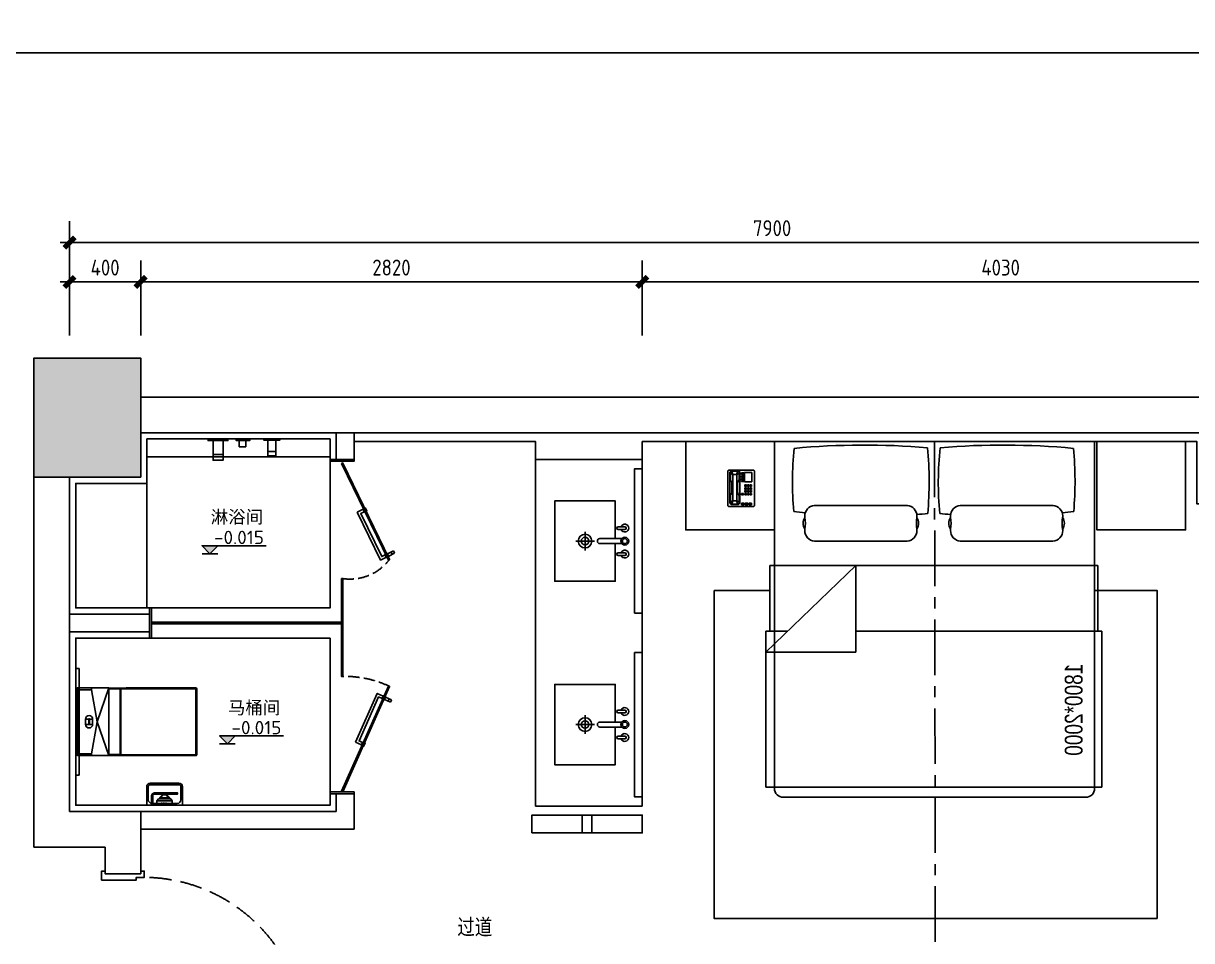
# Model space of a CAD drawing. Header units: inches. Extents: x 193953 to 255442, y -114891 to -62384.
# Drawn here: x 197327 to 203895, y -90833 to -85675 of the extents above; entities that cross this region are included whole.
import ezdxf
from ezdxf.enums import TextEntityAlignment as Align

# ---------------------------------------------------------------- set-up
doc = ezdxf.new("R2010")
doc.units = ezdxf.units.IN
doc.header["$LTSCALE"] = 500
doc.header["$MEASUREMENT"] = 0
for name, pattern in [('ACAD_ISO03W100', [30, 12, -18]), ('CENTER', [2, 1.25, -0.25, 0.25, -0.25]), ('DASH', [0.35, 0.25, -0.1]), ('DOM-虚线', [0.35, 0.25, -0.1]), ('HIDDEN', [0.375, 0.25, -0.125, 0, 0]), ('家具平面底图$0$DOM-虚线', [0.35, 0.25, -0.1])]:
    doc.linetypes.add(name, pattern=pattern)
for name, color, linetype in [('0-索引文字', 50, 'Continuous'), ('F-洁具-DOM', 1, 'Continuous'), ('F-活动家私(0.25)-DOM', 2, 'Continuous'), ('G-装饰造型轮廓线、电气提示线', 3, 'Continuous'), ('IDT-Hatch', 7, 'Continuous'), ('L-立面、剖面图、大样图-细线', 134, 'Continuous'), ('P-平面门', 2, 'Continuous'), ('墙壁', 160, 'Continuous')]:
    doc.layers.add(name, color=color, linetype=linetype)
doc.styles.add('DOM-romans.shx', font='dim.shx')
doc.styles.add('st', font='', dxfattribs={"width": 0.7})
doc.styles.add('家具平面底图$0$st', font='SIMYOU.TTF')
doc.styles.get('st').set_extended_font_data('SimSun')
doc.dimstyles.new('DOM_DIM_1 80', dxfattribs={"dimscale": 60, "dimtxt": 1.5, "dimasz": 0.8, "dimexe": 2, "dimexo": 1.5, "dimgap": 0.6, "dimtad": 1, "dimdec": 0, "dimrnd": 5, "dimzin": 12, "dimdsep": 46, "dimtxsty": 'DOM-romans.shx', "dimblk": 'DOM_Dimension_Tick', "dimcen": 0.125, "dimclrd": 44, "dimclre": 44, "dimclrt": 50, "dimadec": 0, "dimazin": 0, "dimtfac": 1, "dimtdec": 0, "dimtix": 1, "dimtmove": 2, "dimatfit": 3, "dimldrblk": 'DOM_Leader_Arrow', "dimfxl": 0, "dimtvp": 1, "dimtolj": 1, "dimtzin": 0, "dimarcsym": 0})

# ---------------------------------------------------------------- blocks, each defined once
blk = doc.blocks.new('家具平面底图$0$A$C591D7FFC')
at = {"linetype": '家具平面底图$0$DOM-虚线', "ltscale": 150}
blk.add_lwpolyline([(300, -20), (-300, -20), (-300, 0), (300, 0)], close=True, dxfattribs=at)
blk = doc.blocks.new('家具平面底图$0$A$C619B377B')
at = {"linetype": 'Continuous'}
for p, q in [((-180, 0), (180, 0)), ((-190, -185.2), (-190, -10)), ((190, -10), (190, -185.2)), ((-189.5, -186.2), (-190, -185.2)), ((-189.5, -676), (-189.5, -186.1)), ((-184.5, -185.2), (184.5, -185.2)), ((189.5, -186.2), (190, -185.2)), ((189.5, -186.1), (189.5, -676)), ((189.5, -254), (-189.5, -254)), ((185.5, -680), (-185.5, -680))]:
    blk.add_line(p, q, dxfattribs=at)
at = {"color": 8, "linetype": 'Continuous'}
for p, q in [((-180, -88.3), (-180, 0)), ((180, -88.3), (180, 0)), ((190, -10), (-190, -10)), ((-15, -55), (15, -55)), ((-15, -73), (-15, -55)), ((15, -73), (15, -55)), ((-190, -185.2), (0, -120)), ((0, -120), (-180, -88.3)), ((-15, -73), (15, -73)), ((15, -77), (-15, -77)), ((-15, -77), (-15, -95)), ((15, -95), (-15, -95)), ((180, -88.3), (0, -120)), ((0, -120), (190, -185.2)), ((15, -77), (15, -95)), ((-184.5, -250), (-184.5, -185.2)), ((184.5, -185.2), (184.5, -250)), ((-185.5, -250), (185.5, -250)), ((-185.5, -680), (-185.5, -250)), ((185.5, -680), (185.5, -250)), ((-189.5, -285), (-190, -285)), ((-190, -675), (-190, -285)), ((190, -285), (189.5, -285)), ((190, -285), (190, -675)), ((-190, -675), (-189.5, -675)), ((-189.5, -676), (189.5, -676)), ((-188.7, -679.1), (-188.4, -678.8)), ((188.4, -678.8), (188.7, -679.1)), ((189.9, -675), (190, -675))]:
    blk.add_line(p, q, dxfattribs=at)
at = {"linetype": 'Continuous'}
for centre, radius, start, end in [((-180, -10), 10, 90, 180), ((-185.5, -676), 4, 180, 270), ((185.5, -676), 4, 270, 0)]:
    blk.add_arc(centre, radius, start, end, dxfattribs=at)
at = {"color": 8, "linetype": 'Continuous'}
for centre, radius, start, end in [((180, -10), 10, 0, 90), ((-15, -75), 20, 90, 270), ((15, -75), 20, 270, 90), ((-15, -75), 2, 90, 270), ((15, -75), 2, 270, 90), ((-185.5, -254), 4, 90, 180), ((185.5, -254), 4, 0, 90), ((-185, -285), 5, 155.17913, 180), ((185, -285), 5, 0, 24.75826), ((-185, -675), 5, 180, 217.3553), ((-175, -674.8), 14.5, 191.25653, 193.3174), ((-175.6, -674.9), 13.9, 193.30813, 196.97054), ((-186.9, -676.4), 3.26, 232.02368, 236.55821), ((-183.6, -663.5), 16.5, 252.06254, 255.37073), ((-183.5, -662.9), 17.1, 255.35969, 256.56318), ((183.5, -662.9), 17.1, 283.43682, 284.64031), ((183.6, -663.5), 16.5, 284.62927, 287.93746), ((186.9, -676.4), 3.26, 303.44179, 307.97632), ((175.6, -674.9), 13.9, 343.02946, 346.69187), ((185, -675), 5, 322.62333, 0), ((175, -674.8), 14.5, 346.6826, 348.74347)]:
    blk.add_arc(centre, radius, start, end, dxfattribs=at)
at = {"color": 8, "linetype": 'Continuous', "extrusion": (0, 0, -1)}
for centre, major_axis, start_param, end_param in [((-180, -90.9), (9.99, -1.89), 3.092725, 4.663521), ((180, -90.9), (9.99, 1.89), -1.521928, 0.048868)]:
    blk.add_ellipse(centre, major_axis=major_axis, ratio=0.25825, start_param=start_param, end_param=end_param, dxfattribs=at)
at = {"linetype": 'Continuous', "extrusion": (0, 0, -1)}
for centre, start_param, end_param in [((-184.5, -186.1), 3.145147, 4.712389), ((184.5, -186.1), 4.712389, 6.279631)]:
    blk.add_ellipse(centre, major_axis=(5, 0), ratio=0.176327, start_param=start_param, end_param=end_param, dxfattribs=at)
at = {"layer": 'F-洁具-DOM'}
blk.add_blockref('家具平面底图$0$A$C591D7FFC', (0, 0), dxfattribs=at)
blk = doc.blocks.new('eahrhrhh')
at = {"color": 1}
blk.add_wipeout([(-900, 0), (900, 0), (900, -696.9), (926.1, -696.9), (926.1, -1065.3), (947.8, -1065.3), (947.8, -1942.7), (900, -1942.7), (900, -1950), (898.6, -1961.8), (893.2, -1975.1), (885.4, -1985.4), (874.4, -1993.6), (861.8, -1998.6), (850, -2000), (837.3, -2000), (-850, -2000), (-866.5, -1997.2), (-878.4, -1991.2), (-885.4, -1985.4), (-893.5, -1974.6), (-897.6, -1965.4), (-899.5, -1956.8), (-900, -1950)], dxfattribs=at)
at = {"color": 8, "linetype": 'HIDDEN', "ltscale": 100}
for p in [(443.2, -696.9), (947.8, -1184)]:
    blk.add_line(p, (443.2, -1184), dxfattribs=at)
blk.add_lwpolyline([(-900, 0), (-900, -1950, 0.414214), (-850, -2000), (850, -2000, 0.414214), (900, -1950), (900, 0)], format="xyb", close=True)
at = {"color": 8}
for points in [[(-144.6, -559), (-665.9, -559, -0.392708), (-720.9, -499.8, -0.035252), (-720.3, -491.5, 0.092308), (-720.3, -426.5, -0.035252), (-720.9, -418.1, -0.392708), (-665.9, -359), (-144.6, -359, -0.392708), (-89.7, -418.1, -0.035252), (-90.3, -426.5, 0.092308), (-90.3, -491.5, -0.035252), (-89.7, -499.8, -0.392708), (-144.6, -559, 27.022466)], [(153.7, -559), (675, -559, 0.392708), (729.9, -499.8, 0.035252), (729.3, -491.5, -0.092308), (729.3, -426.5, 0.035252), (729.9, -418.1, 0.392708), (675, -359), (153.7, -359, 0.392708), (98.8, -418.1, 0.035252), (99.3, -426.5, -0.092308), (99.3, -491.5, 0.035252), (98.8, -499.8, 0.392708), (153.7, -559, -27.022466)], [(-720.3, -426.5, 0.307692), (-720.3, -491.5, -1.888889)], [(-90.3, -426.5, -0.307692), (-90.3, -491.5, 1.888889)], [(99.3, -426.5, 0.307692), (99.3, -491.5, -1.888889)], [(729.3, -426.5, -0.307692), (729.3, -491.5, 1.888889)]]:
    blk.add_lwpolyline(points, format="xyb", dxfattribs=at)
at = {"color": 8, "linetype": 'HIDDEN', "ltscale": 100}
for points in [[(-918.8, -1065.3), (-918.8, -696.9), (926.1, -696.9), (926.1, -1065.3)], [(443.2, -696.9), (947.8, -1184)], [(824.8, -1065.3), (947.8, -1065.3), (947.8, -1942.7), (-940.5, -1942.7), (-940.5, -1065.3), (443.2, -1065.3)]]:
    blk.add_lwpolyline(points, dxfattribs=at)
at = {"color": 8}
for centre, radius, start, end in [((1123, -224.7), 1912.9, 174.39105, 185.04685), ((-384.8, -4244.7), 4225.5, 85.19831, 95.37714), ((-1934.1, -229), 1912.9, 354.72401, 5.85099), ((1943.1, -229), 1912.9, 174.14901, 185.27599), ((393.9, -4244.7), 4225.5, 84.62286, 94.80169), ((-1113.9, -224.7), 1912.9, 354.95315, 5.60895), ((-368.5, 3293.2), 3709.4, 263.5905, 264.59393), ((377.5, 3293.2), 3709.4, 275.40607, 276.4095), ((-318.5, 3293.2), 3709.4, 273.52528, 274.47157), ((327.5, 3293.2), 3709.4, 265.52843, 266.47472)]:
    blk.add_arc(centre, radius, start, end, dxfattribs=at)
at = {"layer": 'F-活动家私(0.25)-DOM', "color": 8, "style": '家具平面底图$0$st', "width": 0.8}
blk.add_text('1800*2000', height=100, rotation=270, dxfattribs=at).set_placement((-782.2, -1507.5), align=Align.MIDDLE_CENTER)
blk = doc.blocks.new('A$C3f9b4c59')
at = {"layer": 'F-活动家私(0.25)-DOM'}
blk.add_blockref('eahrhrhh', (0, 0), dxfattribs=at)
blk = doc.blocks.new('ftfhtg')
at = {"layer": 'L-立面、剖面图、大样图-细线', "color": 8}
for p, q in [((-1050024.2, -439780.5), (-1050024.2, -439789.8)), ((-1049974.2, -439789.8), (-1049974.2, -439780.5)), ((-1050021.4, -439792.6), (-1050015.3, -439792.6)), ((-1050015.3, -439792.6), (-1049983.1, -439792.6)), ((-1050013.1, -439795.3), (-1050013.1, -439794.8)), ((-1049986.7, -439796.7), (-1050011.7, -439796.7)), ((-1050010.3, -439796.7), (-1050010.3, -439803.4)), ((-1050010.3, -439813.7), (-1049988.1, -439813.7)), ((-1050010.3, -439813.7), (-1050010.3, -439830.5)), ((-1050010.3, -439830.5), (-1049988.1, -439830.5)), ((-1049988.4, -439803.6), (-1050010, -439803.6)), ((-1049988.1, -439796.7), (-1049988.1, -439803.4)), ((-1049985.3, -439794.8), (-1049985.3, -439795.3)), ((-1049983.1, -439792.6), (-1049977, -439792.6)), ((-1049872.3, -439813.7), (-1049872.3, -439830.5)), ((-1049872.3, -439813.7), (-1049872.3, -439830.5))]:
    blk.add_line(p, q, dxfattribs=at)
for points in [[(-1050009.7, -439803.6, -0.311671), (-1050006.9, -439806), (-1050006.9, -439813.7)], [(-1049988.3, -439803.6, 0.34884), (-1049991.5, -439806), (-1049991.5, -439813.7)], [(-1049875.3, -439813.6, 0.28759), (-1049880.9, -439811.1, -0.060586), (-1049890.3, -439812.1, 0.212877), (-1049891.2, -439812.9)], [(-1049875.3, -439830.7, -0.28759), (-1049880.9, -439833.2, 0.060586), (-1049890.3, -439832.2, -0.212877), (-1049891.2, -439831.3)]]:
    blk.add_lwpolyline(points, format="xyb", dxfattribs=at)
for centre, radius, start, end in [((-1050021.4, -439789.8), 2.78, 180, 270), ((-1050015.3, -439794.8), 2.22, 0, 90), ((-1050011.7, -439795.3), 1.39, 180, 270), ((-1050010, -439803.4), 0.278, 180, 270), ((-1049988.4, -439803.4), 0.278, 270, 0), ((-1049976.5, -439792), 24.6, 241.9616, 293.82253), ((-1049938.9, -440716.4), 903.9, 93.11282, 93.12014), ((-1049976.5, -439852.2), 24.6, 66.17747, 118.0384), ((-1049974.8, -439740), 74.9, 259.84329, 276.25564), ((-1049974.8, -439904.2), 74.9, 83.74436, 100.15671), ((-1049986.7, -439795.3), 1.39, 270, 0), ((-1049983.1, -439794.8), 2.22, 90, 180), ((-1049977, -439789.8), 2.78, 270, 0), ((-1049913.7, -440502.8), 690.3, 86.56114, 94.39322), ((-1049913.7, -439141.4), 690.3, 265.60678, 273.43886)]:
    blk.add_arc(centre, radius, start, end, dxfattribs=at)
blk = doc.blocks.new('A$Cf4202bee')
at = {"layer": 'G-装饰造型轮廓线、电气提示线', "color": 1, "ltscale": 20}
for points in [[(-15, -200), (-15, -220), (20, -220), (20, -175), (35, -175), (35, 20), (-15, 20), (-15, 0), (0, 0), (0, -200)], [(965, -200), (965, -220), (930, -220), (930, -175), (915, -175), (915, 20), (965, 20), (965, 0), (950, 0), (950, -200)]]:
    blk.add_lwpolyline(points, close=True, dxfattribs=at)
at = {"layer": 'P-平面门', "color": 1, "ltscale": 3}
blk.add_lwpolyline([(65, -1125), (20, -1125), (20, -220), (65, -220)], close=True, dxfattribs=at)
at = {"layer": 'P-平面门', "color": 8, "linetype": 'DASH'}
blk.add_arc((17.9, -214.1), 912.1, 272.95922, 359.62998, dxfattribs=at)
at = {"layer": 'P-平面门', "extrusion": (0, 0, -1), "yscale": 0.9000000000232831}
for p, xscale, zscale, rotation in [((-395822.5, 943983.1), 0.9000000000232831, -0.9000000000014552, 90), ((395737.5, 943983.1), -0.9000000000232831, -0.9000000000232831, 270)]:
    blk.add_blockref('ftfhtg', p, dxfattribs=dict(at, xscale=xscale, zscale=zscale, rotation=rotation))
blk = doc.blocks.new('家具平面底图$0$dfsggag')
at = {"color": 8, "linetype": '家具平面底图$0$DOM-虚线', "ltscale": 80}
for p, q in [((-34.9, 36.8), (-42.9, 25.1)), ((-42.9, 25.1), (-42.9, 0)), ((-42.9, 25.1), (42.9, 25.1)), ((-42.9, 0), (42.9, 0)), ((-34.9, 36.8), (34.9, 36.8)), ((-27, 43.6), (-12.7, 59.3)), ((-27, 43.6), (-20.4, 42.7)), ((-27, 43.6), (-27, 36.8)), ((-11.1, 59.3), (-20.4, 42.7)), ((-20.4, 42.7), (20.4, 42.7)), ((-20.4, 42.7), (-20.4, 36.8)), ((-12.7, 59.3), (12.7, 59.3)), ((11.1, 59.3), (20.4, 42.7)), ((27, 43.6), (12.7, 59.3)), ((27, 43.6), (20.4, 42.7)), ((20.4, 42.7), (20.4, 36.8)), ((27, 43.6), (27, 36.8)), ((34.9, 36.8), (42.9, 25.1)), ((42.9, 25.1), (42.9, 0))]:
    blk.add_line(p, q, dxfattribs=at)
for points in [[(-11.3, 11.2), (-4.7, 11.2), (-4.7, 5.1), (-11.3, 5.1)], [(1.2, 11.2), (7.8, 11.2), (7.8, 5.1), (1.2, 5.1)], [(13.6, 11.2), (20.2, 11.2), (20.2, 5.1), (13.6, 5.1)]]:
    blk.add_lwpolyline(points, close=True, dxfattribs=at)
blk = doc.blocks.new('家具平面底图$0$A$C08F94FB0')
at = {"linetype": 'Continuous'}
for p, q in [((-100.5, 0), (-30.5, 0)), ((-100.5, -105), (-100.5, 0)), ((-30.5, 0), (-30.5, -7)), ((100.5, 0), (30.5, 0)), ((100.5, -105), (100.5, 0)), ((-0.5, -125), (-80.5, -125)), ((80.5, -125), (-0.5, -125))]:
    blk.add_line(p, q, dxfattribs=at)
at = {"color": 8, "linetype": 'Continuous'}
for p, q in [((-30.5, 0), (30.5, 0)), ((-91.5, -105), (-91.5, -31)), ((-0.5, -11), (-71.5, -11)), ((34.5, -11), (-36.3, -11)), ((30.5, 0), (30.5, -7)), ((34.5, -11), (71.5, -11)), ((91.5, -31), (91.5, -105)), ((-80.5, -116), (-0.5, -116)), ((-0.5, -116), (80.5, -116))]:
    blk.add_line(p, q, dxfattribs=at)
at = {"color": 8}
for p, q in [((-72.1, -116), (-72.1, -125)), ((73.5, -116), (73.5, -125))]:
    blk.add_line(p, q, dxfattribs=at)
at = {"color": 8, "linetype": 'Continuous'}
for centre, radius, start, end in [((-71.5, -31), 20, 90, 180), ((34.5, -7), 4, 180, 270), ((71.5, -31), 20, 0, 90), ((-80.5, -105), 11, 180, 270), ((80.5, -105), 11, 270, 0)]:
    blk.add_arc(centre, radius, start, end, dxfattribs=at)
at = {"linetype": 'Continuous'}
for centre, radius, start, end in [((-34.5, -7), 4, 270, 0), ((-80.5, -105), 20, 180, 270), ((80.5, -105), 20, 270, 0)]:
    blk.add_arc(centre, radius, start, end, dxfattribs=at)
blk = doc.blocks.new('家具平面底图$0$A$C2B4824DF')
for p, q in [((63.5, -57), (63.5, 72.7)), ((69.2, 73), (63.8, 73)), ((69.5, -57), (69.5, 72.7)), ((0, -13.5), (0, -72.5)), ((9.5, -13), (0.5, -13)), ((10, -73), (10, -13.5)), ((0.5, -73), (9.5, -73)), ((53.5, -67), (10, -67)), ((10, -73), (53.5, -73))]:
    blk.add_line(p, q)
at = {"color": 250}
for p, q in [((69.5, 69), (63.5, 69)), ((69.5, 66.2), (63.5, 66.2)), ((63.8, -57), (63.8, 73)), ((63.8, 65.9), (69.2, 65.9)), ((69.2, -57), (69.2, 73)), ((69.5, 62.1), (63.5, 62.1)), ((69.2, 64.9), (63.8, 64.9)), ((10, -13.5), (0, -13.5)), ((0.5, -73), (0.5, -13)), ((9.5, -73), (9.5, -13)), ((69.5, -47.1), (63.5, -47.1)), ((69.5, -51.2), (63.5, -51.2)), ((63.8, -57), (63.5, -57)), ((69.2, -49.9), (63.8, -49.9)), ((69.2, -50.9), (63.8, -50.9)), ((69.2, -57), (69.5, -57)), ((10, -72.5), (0, -72.5)), ((53.5, -67.3), (10, -67.3)), ((10, -72.7), (53.5, -72.7)), ((53.5, -67.3), (53.5, -67)), ((53.5, -72.7), (53.5, -73))]:
    blk.add_line(p, q, dxfattribs=at)
for centre, radius, start, end in [((63.8, 72.7), 0.3, 90, 180), ((69.2, 72.7), 0.3, 0, 90), ((0.5, -13.5), 0.5, 90, 180), ((9.5, -13.5), 0.5, 0, 90), ((53.5, -57), 16, 270, 0), ((53.5, -57), 10, 270, 0), ((0.5, -72.5), 0.5, 180, 270), ((9.5, -72.5), 0.5, 270, 342.30987)]:
    blk.add_arc(centre, radius, start, end)
for radius in [15.7, 10.3]:
    blk.add_arc((53.5, -57), radius, 270, 0, dxfattribs=at)
for points, start_tangent, end_tangent in [([(63.5, 66.2), (63.5, 66.1), (63.6, 66), (63.7, 65.9), (63.8, 65.9)], (0, -1), (1, 0)), ([(69.2, 65.9), (69.3, 65.9), (69.4, 66), (69.5, 66.1), (69.5, 66.2)], (1, 0), (0, 1)), ([(63.5, 65.2), (63.5, 65.1), (63.6, 65), (63.7, 64.9), (63.8, 64.9)], (0, -1), (1, 0)), ([(69.5, 65.2), (69.5, 65.1), (69.4, 65), (69.3, 64.9), (69.2, 64.9)], (0, -1), (-1, 0)), ([(63.5, -50.2), (63.5, -50.1), (63.6, -50), (63.7, -49.9), (63.8, -49.9)], (0, 1), (1, 0)), ([(63.8, -50.9), (63.7, -50.9), (63.6, -51), (63.5, -51.1), (63.5, -51.2)], (-1, 0), (0, -1)), ([(69.5, -50.2), (69.5, -50.1), (69.4, -50), (69.3, -49.9), (69.2, -49.9)], (0, 1), (-1, 0)), ([(69.5, -51.2), (69.5, -51.1), (69.4, -51), (69.3, -50.9), (69.2, -50.9)], (0, 1), (-1, 0))]:
    blk.add_spline(points, degree=3, dxfattribs=dict(at, start_tangent=start_tangent, end_tangent=end_tangent))
blk = doc.blocks.new('A$Ce1599806')
at = {"layer": 'F-洁具-DOM', "xscale": -1, "rotation": 180}
blk.add_blockref('家具平面底图$0$A$C08F94FB0', (0, 0), dxfattribs=at)
at = {"layer": 'F-洁具-DOM', "rotation": 90}
blk.add_blockref('家具平面底图$0$A$C2B4824DF', (0, 0), dxfattribs=at)
at = {"layer": 'F-洁具-DOM'}
blk.add_blockref('家具平面底图$0$dfsggag', (0, 0), dxfattribs=at)
blk = doc.blocks.new('A$Cf66d3db0')
at = {"color": 4}
blk.add_lwpolyline([(-12802.3, 7040.2), (0, 7040.2), (0, 0), (-12802.3, 0)], close=True, dxfattribs=at)
blk = doc.blocks.new('DOM_Dimension_Tick')
at = {"color": 0, "linetype": 'ByBlock'}
for p, q in [((-1.09, 0), (0, 0)), ((0, 0), (1.09, 0))]:
    blk.add_line(p, q, dxfattribs=at)
at = {"color": 0, "linetype": 'Continuous', "const_width": 0.608}
blk.add_lwpolyline([(-0.61, -0.61), (0.61, 0.61)], dxfattribs=at)
blk = doc.blocks.new('*D488')
at = {"color": 44, "lineweight": -2, "transparency": 16777216}
for p, q in [((200186.5, -91547.8), (200186.5, -91967.8)), ((200806.5, -91547.8), (200806.5, -91967.8)), ((200234.5, -91847.8), (200758.5, -91847.8))]:
    blk.add_line(p, q, dxfattribs=at)
at = {"layer": 'Defpoints', "color": 0, "transparency": 16777216}
for p in [(200186.5, -90227.1), (200806.5, -90227.1), (200806.5, -91847.8)]:
    blk.add_point(p, dxfattribs=at)
at = {"color": 44, "lineweight": -2, "transparency": 16777216, "xscale": 48, "yscale": 48, "zscale": 48, "rotation": 180}
blk.add_blockref('DOM_Dimension_Tick', (200186.5, -91847.8), dxfattribs=at)
at = {"color": 44, "lineweight": -2, "transparency": 16777216, "xscale": 48, "yscale": 48, "zscale": 48}
blk.add_blockref('DOM_Dimension_Tick', (200806.5, -91847.8), dxfattribs=at)
at = {"color": 50, "transparency": 16777216, "insert": (200496.5, -91766.8), "char_height": 90, "attachment_point": 5, "style": 'DOM-romans.shx'}
blk.add_mtext('\\A1;620', dxfattribs=at)
blk = doc.blocks.new('DOM_Leader_Arrow')
at = {"color": 0, "linetype": 'ByBlock'}
blk.add_line((0, 0), (-1.5, 0), dxfattribs=at)
for points in [[(-1.29, 1), (-0.89, 1.28), (-0.36, 0), (0, 0)], [(-1.29, -1), (-0.89, -1.28), (-0.36, 0), (0, 0)]]:
    blk.add_solid(points, dxfattribs=at)
blk = doc.blocks.new('*D489')
at = {"color": 44, "lineweight": -2, "transparency": 16777216}
for p, q in [((200806.5, -92827.8), (200806.5, -93247.8)), ((205486.5, -92827.8), (205486.5, -93247.8)), ((200854.5, -93127.8), (205438.5, -93127.8))]:
    blk.add_line(p, q, dxfattribs=at)
at = {"layer": 'Defpoints', "color": 0, "transparency": 16777216}
for p in [(200806.5, -90227.1), (205486.5, -92007.1), (205486.5, -93127.8)]:
    blk.add_point(p, dxfattribs=at)
at = {"color": 44, "lineweight": -2, "transparency": 16777216, "xscale": 48, "yscale": 48, "zscale": 48, "rotation": 180}
blk.add_blockref('DOM_Dimension_Tick', (200806.5, -93127.8), dxfattribs=at)
at = {"color": 44, "lineweight": -2, "transparency": 16777216, "xscale": 48, "yscale": 48, "zscale": 48}
blk.add_blockref('DOM_Dimension_Tick', (205486.5, -93127.8), dxfattribs=at)
at = {"color": 50, "transparency": 16777216, "insert": (203146.5, -93046.8), "char_height": 90, "attachment_point": 5, "style": 'DOM-romans.shx'}
blk.add_mtext('\\A1;4680', dxfattribs=at)
blk = doc.blocks.new('*D495')
at = {"color": 44, "lineweight": -2, "transparency": 16777216}
for p, q in [((197586.5, -87429.3), (197586.5, -87009.3)), ((197986.5, -87429.3), (197986.5, -87009.3)), ((197634.5, -87129.3), (197938.5, -87129.3))]:
    blk.add_line(p, q, dxfattribs=at)
at = {"layer": 'Defpoints', "color": 0, "transparency": 16777216}
for p in [(197986.5, -87129.3), (197586.5, -88227.1), (197986.5, -88227.1)]:
    blk.add_point(p, dxfattribs=at)
at = {"color": 44, "lineweight": -2, "transparency": 16777216, "xscale": 48, "yscale": 48, "zscale": 48, "rotation": 180}
blk.add_blockref('DOM_Dimension_Tick', (197586.5, -87129.3), dxfattribs=at)
at = {"color": 44, "lineweight": -2, "transparency": 16777216, "xscale": 48, "yscale": 48, "zscale": 48}
blk.add_blockref('DOM_Dimension_Tick', (197986.5, -87129.3), dxfattribs=at)
at = {"color": 50, "transparency": 16777216, "insert": (197786.5, -87048.3), "char_height": 90, "attachment_point": 5, "style": 'DOM-romans.shx'}
blk.add_mtext('\\A1;400', dxfattribs=at)
blk = doc.blocks.new('*D496')
at = {"color": 44, "lineweight": -2, "transparency": 16777216}
for p, q in [((197986.5, -87429.3), (197986.5, -87009.3)), ((200806.5, -87429.3), (200806.5, -87009.3)), ((198034.5, -87129.3), (200758.5, -87129.3))]:
    blk.add_line(p, q, dxfattribs=at)
at = {"layer": 'Defpoints', "color": 0, "transparency": 16777216}
for p in [(200806.5, -87129.3), (200806.5, -88027.1), (197986.5, -88227.1)]:
    blk.add_point(p, dxfattribs=at)
at = {"color": 44, "lineweight": -2, "transparency": 16777216, "xscale": 48, "yscale": 48, "zscale": 48, "rotation": 180}
blk.add_blockref('DOM_Dimension_Tick', (197986.5, -87129.3), dxfattribs=at)
at = {"color": 44, "lineweight": -2, "transparency": 16777216, "xscale": 48, "yscale": 48, "zscale": 48}
blk.add_blockref('DOM_Dimension_Tick', (200806.5, -87129.3), dxfattribs=at)
at = {"color": 50, "transparency": 16777216, "insert": (199396.5, -87048.3), "char_height": 90, "attachment_point": 5, "style": 'DOM-romans.shx'}
blk.add_mtext('\\A1;2820', dxfattribs=at)
blk = doc.blocks.new('*D497')
at = {"color": 44, "lineweight": -2, "transparency": 16777216}
for p, q in [((200806.5, -87429.3), (200806.5, -87009.3)), ((204836.5, -87429.3), (204836.5, -87009.3)), ((200854.5, -87129.3), (204788.5, -87129.3))]:
    blk.add_line(p, q, dxfattribs=at)
at = {"layer": 'Defpoints', "color": 0, "transparency": 16777216}
for p in [(204836.5, -87129.3), (204836.5, -87977.1), (200806.5, -88027.1)]:
    blk.add_point(p, dxfattribs=at)
at = {"color": 44, "lineweight": -2, "transparency": 16777216, "xscale": 48, "yscale": 48, "zscale": 48, "rotation": 180}
blk.add_blockref('DOM_Dimension_Tick', (200806.5, -87129.3), dxfattribs=at)
at = {"color": 44, "lineweight": -2, "transparency": 16777216, "xscale": 48, "yscale": 48, "zscale": 48}
blk.add_blockref('DOM_Dimension_Tick', (204836.5, -87129.3), dxfattribs=at)
at = {"color": 50, "transparency": 16777216, "insert": (202821.5, -87048.3), "char_height": 90, "attachment_point": 5, "style": 'DOM-romans.shx'}
blk.add_mtext('\\A1;4030', dxfattribs=at)
blk = doc.blocks.new('*D499')
at = {"color": 44, "lineweight": -2, "transparency": 16777216}
for p, q in [((197586.5, -87207.8), (197586.5, -86787.8)), ((205486.5, -87207.8), (205486.5, -86787.8)), ((205438.5, -86907.8), (197634.5, -86907.8))]:
    blk.add_line(p, q, dxfattribs=at)
at = {"layer": 'Defpoints', "color": 0, "transparency": 16777216}
for p in [(197586.5, -86907.8), (197586.5, -87395.3), (205486.5, -87395.3)]:
    blk.add_point(p, dxfattribs=at)
at = {"color": 44, "lineweight": -2, "transparency": 16777216, "xscale": 48, "yscale": 48, "zscale": 48, "rotation": 180}
blk.add_blockref('DOM_Dimension_Tick', (197586.5, -86907.8), dxfattribs=at)
at = {"color": 44, "lineweight": -2, "transparency": 16777216, "xscale": 48, "yscale": 48, "zscale": 48}
blk.add_blockref('DOM_Dimension_Tick', (205486.5, -86907.8), dxfattribs=at)
at = {"color": 50, "transparency": 16777216, "insert": (201536.5, -86826.8), "char_height": 90, "attachment_point": 5, "style": 'DOM-romans.shx'}
blk.add_mtext('\\A1;7900', dxfattribs=at)
blk = doc.blocks.new('*D501')
at = {"color": 44, "lineweight": -2, "transparency": 16777216}
for p, q in [((197014.3, -90207.1), (196594.3, -90207.1)), ((196714.3, -91459.1), (196714.3, -90255.1)), ((197014.3, -91507.1), (196594.3, -91507.1))]:
    blk.add_line(p, q, dxfattribs=at)
at = {"layer": 'Defpoints', "color": 0, "transparency": 16777216}
for p in [(196714.3, -90207.1), (197986.5, -90207.1), (198886.5, -91507.1)]:
    blk.add_point(p, dxfattribs=at)
at = {"color": 44, "lineweight": -2, "transparency": 16777216, "xscale": 48, "yscale": 48, "zscale": 48}
for p, rotation in [((196714.3, -90207.1), 90), ((196714.3, -91507.1), 270)]:
    blk.add_blockref('DOM_Dimension_Tick', p, dxfattribs=dict(at, rotation=rotation))
at = {"color": 50, "transparency": 16777216, "insert": (196633.3, -90857.1), "char_height": 90, "attachment_point": 5, "rotation": 90, "style": 'DOM-romans.shx'}
blk.add_mtext('\\A1;1300', dxfattribs=at)
blk = doc.blocks.new('*D502')
at = {"color": 44, "lineweight": -2, "transparency": 16777216}
for p, q in [((197014.3, -87977.1), (196594.3, -87977.1)), ((196714.3, -90159.1), (196714.3, -88025.1)), ((197014.3, -90207.1), (196594.3, -90207.1))]:
    blk.add_line(p, q, dxfattribs=at)
at = {"layer": 'Defpoints', "color": 0, "transparency": 16777216}
for p in [(196714.3, -87977.1), (197986.5, -87977.1), (197986.5, -90207.1)]:
    blk.add_point(p, dxfattribs=at)
at = {"color": 44, "lineweight": -2, "transparency": 16777216, "xscale": 48, "yscale": 48, "zscale": 48}
for p, rotation in [((196714.3, -87977.1), 90), ((196714.3, -90207.1), 270)]:
    blk.add_blockref('DOM_Dimension_Tick', p, dxfattribs=dict(at, rotation=rotation))
at = {"color": 50, "transparency": 16777216, "insert": (196633.3, -89092.1), "char_height": 90, "attachment_point": 5, "rotation": 90, "style": 'DOM-romans.shx'}
blk.add_mtext('\\A1;2230', dxfattribs=at)
blk = doc.blocks.new('ehrhhsss')
at = {"layer": 'F-活动家私(0.25)-DOM', "color": 8, "linetype": 'DOM-虚线', "ltscale": 80}
for p, q in [((301231.8, 416361.5), (301234.6, 416364.4)), ((301231.8, 416163.2), (301231.8, 416361.5)), ((301234.6, 416364.4), (301378.3, 416364.4)), ((301246.1, 416298.3), (301246.1, 416351.4)), ((301246.1, 416351.4), (301287.8, 416351.4)), ((301287.8, 416351.4), (301287.8, 416298.3)), ((301292.1, 416348.6), (301292.1, 416344.2)), ((301303.6, 416348.6), (301292.1, 416348.6)), ((301292.1, 416344.2), (301303.6, 416344.2)), ((301303.6, 416339.9), (301292.1, 416339.9)), ((301292.1, 416339.9), (301292.1, 416335.6)), ((301292.1, 416335.6), (301303.6, 416335.6)), ((301303.6, 416331.3), (301292.1, 416331.3)), ((301292.1, 416331.3), (301292.1, 416327)), ((301292.1, 416327), (301303.6, 416327)), ((301303.6, 416322.7), (301292.1, 416322.7)), ((301292.1, 416322.7), (301292.1, 416318.4)), ((301292.1, 416318.4), (301303.6, 416318.4)), ((301303.6, 416314.1), (301292.1, 416314.1)), ((301292.1, 416314.1), (301292.1, 416309.8)), ((301292.1, 416309.8), (301303.6, 416309.8)), ((301303.6, 416305.4), (301292.1, 416305.4)), ((301292.1, 416305.4), (301292.1, 416301.1)), ((301292.1, 416301.1), (301303.6, 416301.1)), ((301303.6, 416344.2), (301303.6, 416348.6)), ((301303.6, 416335.6), (301303.6, 416339.9)), ((301303.6, 416327), (301303.6, 416331.3)), ((301303.6, 416318.4), (301303.6, 416322.7)), ((301303.6, 416309.8), (301303.6, 416314.1)), ((301303.6, 416301.1), (301303.6, 416305.4)), ((301313.7, 416352.9), (301319.4, 416360)), ((301313.7, 416179), (301313.7, 416352.9)), ((301319.4, 416355.7), (301318, 416350)), ((301318, 416350), (301318, 416311.2)), ((301318, 416350), (301330.9, 416337.1)), ((301318, 416311.2), (301320.9, 416304)), ((301319.4, 416360), (301362.5, 416360)), ((301325.2, 416358.6), (301319.4, 416355.7)), ((301320.9, 416304), (301325.2, 416296.8)), ((301325.2, 416358.6), (301359.6, 416358.6)), ((301332.3, 416339.9), (301325.2, 416358.6)), ((301330.9, 416337.1), (301332.3, 416339.9)), ((301330.9, 416272.4), (301330.9, 416337.1)), ((301352.5, 416339.9), (301332.3, 416339.9)), ((301352.5, 416339.9), (301359.6, 416358.6)), ((301353.9, 416337.1), (301352.5, 416339.9)), ((301366.8, 416350), (301353.9, 416337.1)), ((301353.9, 416272.4), (301353.9, 416337.1)), ((301359.6, 416358.6), (301365.4, 416355.7)), ((301364, 416304), (301359.6, 416296.8)), ((301362.5, 416360), (301369.7, 416352.9)), ((301366.8, 416311.2), (301364, 416304)), ((301365.4, 416355.7), (301366.8, 416350)), ((301366.8, 416350), (301366.8, 416311.2)), ((301369.7, 416352.9), (301369.7, 416180.4)), ((301378.3, 416364.4), (301381.2, 416361.5)), ((301381.2, 416361.5), (301381.2, 416163.2)), ((301287.8, 416298.3), (301246.1, 416298.3)), ((301247.6, 416281), (301256.2, 416281)), ((301247.6, 416272.4), (301247.6, 416281)), ((301256.2, 416272.4), (301247.6, 416272.4)), ((301247.6, 416265.2), (301256.2, 416265.2)), ((301247.6, 416256.6), (301247.6, 416265.2)), ((301256.2, 416256.6), (301247.6, 416256.6)), ((301247.6, 416249.4), (301256.2, 416249.4)), ((301247.6, 416240.8), (301247.6, 416249.4)), ((301256.2, 416240.8), (301247.6, 416240.8)), ((301247.6, 416233.6), (301256.2, 416233.6)), ((301247.6, 416225), (301247.6, 416233.6)), ((301256.2, 416281), (301256.2, 416272.4)), ((301256.2, 416265.2), (301256.2, 416256.6)), ((301256.2, 416249.4), (301256.2, 416240.8)), ((301256.2, 416233.6), (301256.2, 416225)), ((301261.9, 416281), (301270.6, 416281)), ((301261.9, 416272.4), (301261.9, 416281)), ((301270.6, 416272.4), (301261.9, 416272.4)), ((301261.9, 416265.2), (301270.6, 416265.2)), ((301261.9, 416256.6), (301261.9, 416265.2)), ((301270.6, 416256.6), (301261.9, 416256.6)), ((301261.9, 416249.4), (301270.6, 416249.4)), ((301261.9, 416240.8), (301261.9, 416249.4)), ((301270.6, 416240.8), (301261.9, 416240.8)), ((301261.9, 416233.6), (301270.6, 416233.6)), ((301261.9, 416225), (301261.9, 416233.6)), ((301270.6, 416281), (301270.6, 416272.4)), ((301270.6, 416265.2), (301270.6, 416256.6)), ((301270.6, 416249.4), (301270.6, 416240.8)), ((301270.6, 416233.6), (301270.6, 416225)), ((301276.3, 416272.4), (301276.3, 416281)), ((301276.3, 416281), (301284.9, 416281)), ((301284.9, 416272.4), (301276.3, 416272.4)), ((301276.3, 416265.2), (301284.9, 416265.2)), ((301276.3, 416256.6), (301276.3, 416265.2)), ((301284.9, 416256.6), (301276.3, 416256.6)), ((301276.3, 416240.8), (301276.3, 416249.4)), ((301276.3, 416249.4), (301284.9, 416249.4)), ((301284.9, 416240.8), (301276.3, 416240.8)), ((301276.3, 416233.6), (301284.9, 416233.6)), ((301276.3, 416225), (301276.3, 416233.6)), ((301284.9, 416281), (301284.9, 416272.4)), ((301284.9, 416265.2), (301284.9, 416256.6)), ((301284.9, 416249.4), (301284.9, 416240.8)), ((301284.9, 416233.6), (301284.9, 416225)), ((301293.6, 416225), (301293.6, 416233.6)), ((301293.6, 416233.6), (301305, 416233.6)), ((301305, 416233.6), (301305, 416225)), ((301320.9, 416227.9), (301325.2, 416235)), ((301325.2, 416296.8), (301326.6, 416286.8)), ((301325.2, 416235), (301326.6, 416245.1)), ((301326.6, 416286.8), (301326.6, 416272.4)), ((301326.6, 416245.1), (301326.6, 416272.4)), ((301330.9, 416272.4), (301330.9, 416194.8)), ((301353.9, 416272.4), (301353.9, 416194.8)), ((301359.6, 416296.8), (301358.2, 416286.8)), ((301358.2, 416286.8), (301358.2, 416272.4)), ((301358.2, 416245.1), (301358.2, 416272.4)), ((301359.6, 416235), (301358.2, 416245.1)), ((301364, 416227.9), (301359.6, 416235)), ((301256.2, 416225), (301247.6, 416225)), ((301249, 416179), (301249, 416170.4)), ((301263.4, 416179), (301249, 416179)), ((301249, 416170.4), (301263.4, 416170.4)), ((301270.6, 416225), (301261.9, 416225)), ((301263.4, 416170.4), (301263.4, 416179)), ((301269.1, 416179), (301269.1, 416170.4)), ((301283.5, 416179), (301269.1, 416179)), ((301269.1, 416170.4), (301283.5, 416170.4)), ((301284.9, 416225), (301276.3, 416225)), ((301283.5, 416170.4), (301283.5, 416179)), ((301303.6, 416179), (301289.2, 416179)), ((301289.2, 416179), (301289.2, 416170.4)), ((301289.2, 416170.4), (301303.6, 416170.4)), ((301305, 416225), (301293.6, 416225)), ((301303.6, 416170.4), (301303.6, 416179)), ((301320.9, 416171.8), (301313.7, 416179)), ((301318, 416220.7), (301320.9, 416227.9)), ((301318, 416181.9), (301318, 416220.7)), ((301318, 416181.9), (301330.9, 416194.8)), ((301319.4, 416176.1), (301318, 416181.9)), ((301325.2, 416173.3), (301319.4, 416176.1)), ((301341.1, 416171.8), (301320.9, 416171.8)), ((301362.5, 416171.8), (301320.9, 416171.8)), ((301332.3, 416191.9), (301325.2, 416173.3)), ((301325.2, 416173.3), (301341, 416173.3)), ((301325.2, 416173.3), (301359.6, 416173.3)), ((301330.9, 416194.8), (301332.3, 416191.9)), ((301352.5, 416191.9), (301332.3, 416191.9)), ((301353.9, 416194.8), (301352.5, 416191.9)), ((301352.5, 416191.9), (301359.6, 416173.3)), ((301366.8, 416181.9), (301353.9, 416194.8)), ((301359.6, 416173.3), (301365.4, 416176.1)), ((301369.7, 416180.4), (301362.5, 416171.8)), ((301366.8, 416220.7), (301364, 416227.9)), ((301365.4, 416176.1), (301366.8, 416181.9)), ((301366.8, 416181.9), (301366.8, 416220.7)), ((301234.6, 416160.3), (301231.8, 416163.2)), ((301378.3, 416160.3), (301234.6, 416160.3)), ((301381.2, 416163.2), (301378.3, 416160.3))]:
    blk.add_line(p, q, dxfattribs=at)
blk = doc.blocks.new('A$Cf806ce17')
at = {"color": 4}
blk.add_blockref('ehrhhsss', (-301306.5, -416364.4), dxfattribs=at)
blk = doc.blocks.new('DOM-平面标高符号')
blk.add_hatch(color=256).paths.add_polyline_path([(1.47, 1.5), (0, 0), (-1.47, 1.5)])
at = {"color": 150}
for p, q in [((-1.47, 1.5), (10.53, 1.5)), ((-1.47, 0), (1.47, 0))]:
    blk.add_line(p, q, dxfattribs=at)
blk.add_lwpolyline([(1.47, 1.5), (0, 0), (-1.47, 1.5)], close=True, dxfattribs=at)
at = {"style": 'DOM-romans.shx', "width": 0.444477}
blk.add_attdef('ELEV', text='', height=2.5, dxfattribs=at).set_placement((0.75, 1.82), (10.11, 1.82), align=Align.FIT)

msp = doc.modelspace()

# ---------------------------------------------------------------- hatches: boundary and pattern name
at = {"layer": 'IDT-Hatch'}
h = msp.add_hatch(color=8, dxfattribs=at)
h.dxf.hatch_style = 1
h.paths.add_polyline_path([(197986.5, -88227.1), (197986.5, -87557.1), (197386.5, -87557.1), (197386.5, -88227.1)])

# ---------------------------------------------------------------- linework, layer by layer
at = {"color": 4}
for p, q in [((197386.5, -90307.1), (197386.5, -87557.1)), ((197386.5, -87557.1), (197986.5, -87557.1)), ((197986.5, -87557.1), (197986.5, -87777.1)), ((197986.5, -87777.1), (204836.5, -87777.1)), ((204836.5, -87977.1), (197986.5, -87977.1)), ((197986.5, -87977.1), (197986.5, -88227.1)), ((199086.5, -88127.1), (199086.5, -87977.1)), ((199086.5, -87977.1), (199186.5, -87977.1)), ((199186.5, -87977.1), (199186.5, -88127.1)), ((199186.5, -88127.1), (199086.5, -88127.1)), ((197986.5, -88227.1), (197586.5, -88227.1)), ((197586.5, -88227.1), (197586.5, -90107.1)), ((200806.5, -90077.1), (200806.5, -89927.1)), ((199186.5, -90007.1), (199086.5, -90007.1)), ((199086.5, -90007.1), (199086.5, -90107.1)), ((199186.5, -90207.1), (199186.5, -90007.1)), ((199086.5, -90107.1), (197586.5, -90107.1)), ((197986.5, -90207.1), (197986.5, -90107.1)), ((200206.5, -90077.1), (200806.5, -90077.1)), ((197986.5, -90457.1), (197986.5, -90207.1)), ((197986.5, -90207.1), (199186.5, -90207.1)), ((197586.5, -90307.1), (197386.5, -90307.1)), ((197586.5, -90307.1), (197786.5, -90307.1)), ((197786.5, -90307.1), (197786.5, -90457.1)), ((197786.5, -90457.1), (197986.5, -90457.1))]:
    msp.add_line(p, q, dxfattribs=at)
at = {"color": 2}
for p, q in [((200806.5, -88127.1), (200206.5, -88127.1)), ((200206.5, -88127.1), (200206.5, -90077.1)), ((200806.5, -89927.1), (200806.5, -88127.1)), ((200670.8, -88505.3), (200708.8, -88505.3)), ((200708.8, -88521.4), (200670.8, -88521.4)), ((200708.8, -88651.5), (200670.8, -88651.5)), ((200670.8, -88667.6), (200708.8, -88667.6)), ((200670.8, -89536.5), (200708.8, -89536.5)), ((200708.8, -89552.7), (200670.8, -89552.7)), ((200708.8, -89682.7), (200670.8, -89682.7)), ((200670.8, -89698.8), (200708.8, -89698.8))]:
    msp.add_line(p, q, dxfattribs=at)
at = {"color": 8}
for p, q in [((200484.8, -88586.3), (200484.8, -88533.8)), ((200484.8, -88586.3), (200432.3, -88586.3)), ((200484.8, -88586.3), (200537.3, -88586.3)), ((200484.8, -88586.3), (200484.8, -88638.8)), ((199374.3, -88657.7), (199407.5, -88641.5)), ((199414.1, -88655), (199380.8, -88671.2)), ((199394.1, -88648.1), (199400.6, -88661.6)), ((199407.5, -88641.5), (199414.1, -88655)), ((198046.5, -89132.1), (199051.5, -89132.1)), ((199051.5, -89997.1), (199051.5, -89132.1)), ((199357.2, -89477.7), (199391, -89492.7)), ((199397.1, -89479), (199363.3, -89464)), ((199377.3, -89486.6), (199383.4, -89472.9)), ((199391, -89492.7), (199397.1, -89479)), ((200484.8, -89617.8), (200484.8, -89565.3)), ((200484.8, -89617.8), (200432.3, -89617.8)), ((200484.8, -89617.8), (200484.8, -89670.4)), ((200484.8, -89617.8), (200537.3, -89617.8))]:
    msp.add_line(p, q, dxfattribs=at)
at = {"color": 2, "ltscale": 0.5}
for p, q in [((200692.2, -88572.3), (200568.3, -88572.3)), ((200691.9, -88600.3), (200568.3, -88600.3)), ((200691.9, -89603.8), (200568.3, -89603.8)), ((200692.2, -89631.8), (200568.3, -89631.8))]:
    msp.add_line(p, q, dxfattribs=at)
at = {"color": 1}
for p, q in [((198046.5, -89043.1), (199119, -89043.1)), ((198046.5, -89051.1), (199119, -89051.1))]:
    msp.add_line(p, q, dxfattribs=at)
at = {"color": 4}
for points in [[(193953.5, -84606.5), (209316.2, -84606.5), (209316.2, -85841.5), (193953.5, -85841.5)], [(197986.5, -88227.1), (197986.5, -87557.1), (197386.5, -87557.1), (197386.5, -88227.1)], [(197586.5, -88997.1), (197586.5, -88997.1), (198036.5, -88997.1), (198036.5, -89097.1), (197586.5, -89097.1)], [(200186.5, -90227.1), (200806.5, -90227.1), (200806.5, -90127.1), (200186.5, -90127.1), (200186.5, -90227.1)], [(200469.3, -90127.1), (200469.3, -90227.1), (200523.8, -90227.1), (200523.8, -90127.1)]]:
    msp.add_lwpolyline(points, close=True, dxfattribs=at)
at = {"color": 3}
for points in [[(198036.5, -88962.1), (197621.5, -88962.1), (197621.5, -88262.1), (198021.5, -88262.1), (198021.5, -88012.1), (199051.5, -88012.1), (199051.5, -88077.1)], [(199186.5, -88027.1), (200206.5, -88027.1), (200206.5, -88127.1), (200806.5, -88127.1), (200806.5, -88027.1), (203925.2, -88027.1), (203925.2, -88377.1), (205486.5, -88377.1)], [(199051.5, -90007.1), (199051.5, -90072.1), (197621.5, -90072.1), (197621.5, -89132.1), (198036.5, -89132.1)]]:
    msp.add_lwpolyline(points, dxfattribs=at)
at = {"color": 8}
for points in [[(198021.5, -88012.1), (198021.5, -88112.1), (199051.5, -88112.1), (199051.5, -88012.1)], [(201210.8, -88864.1), (201210.8, -90708.1), (203701.3, -90708.1), (203701.3, -88864.1)]]:
    msp.add_lwpolyline(points, close=True, dxfattribs=at)
at = {"color": 1}
for points in [[(198365.5, -88012.1), (198365.5, -88021.6), (198477, -88021.6), (198477, -88012.1)], [(198523.5, -88012.1), (198523.5, -88021.6), (198599.5, -88021.6), (198599.5, -88012.1)], [(198679.2, -88012.1), (198679.2, -88019.7), (198768.4, -88019.7), (198768.4, -88012.1)], [(198394, -88021.6), (198394, -88131.6), (198449.5, -88131.6), (198449.5, -88021.6)], [(198540.5, -88021.6), (198540.5, -88055.6), (198577.5, -88055.6), (198577.5, -88021.6)], [(198702, -88019.7), (198702, -88107.7), (198746.4, -88107.7), (198746.4, -88019.7)], [(198394, -88099.6), (198394, -88131.6), (198449.5, -88131.6), (198449.5, -88099.6)], [(198702, -88082.1), (198702, -88107.7), (198746.4, -88107.7), (198746.4, -88082.1)], [(199116.3, -88149.5), (199115.8, -88150.8), (199379.1, -88692.9), (199380.5, -88693.4), (199385.9, -88690.9), (199386.4, -88689.6), (199123.1, -88147.5), (199121.8, -88147.1)], [(200762, -88992), (200762, -88180.5), (200806.5, -88180.5), (200806.5, -88992)], [(199115, -88797), (199115, -89347.1), (199123, -89347.1), (199123, -88797)], [(200762, -89212.1), (200762, -90023.6), (200806.5, -90023.6), (200806.5, -89212.1)], [(199116.3, -89994.6), (199115.8, -89993.3), (199379.1, -89401.2), (199380.5, -89400.7), (199385.9, -89403.2), (199386.4, -89404.6), (199123.1, -89996.6), (199121.8, -89997.1)]]:
    msp.add_lwpolyline(points, close=True, dxfattribs=at)
at = {"color": 8}
for points in [[(199051.5, -88087.1), (199051.5, -88962.1), (198046.5, -88962.1)], [(199203.9, -88423.7), (199237.1, -88407.5)], [(199246.4, -88419.7), (199239.8, -88406.2), (199238.5, -88403.5), (199235.8, -88404.8), (199237.1, -88407.5)], [(199237.1, -88407.5), (199245, -88423.7), (199247.7, -88422.4), (199246.4, -88419.7)], [(199253.6, -88416.2), (199247, -88402.7), (199245.7, -88400), (199248.4, -88398.7), (199249.7, -88401.4)], [(199249.7, -88401.4), (199257.6, -88417.6), (199254.9, -88418.9), (199253.6, -88416.2)], [(199203.9, -88423.7), (199335, -88693.5), (199368.2, -88677.3)], [(199361.7, -88663.8), (199341.9, -88673.5), (199223.9, -88430.6), (199243.7, -88421)], [(199370.9, -88676), (199364.4, -88662.5), (199363.1, -88659.8), (199360.4, -88661.1), (199361.7, -88663.8)], [(199361.7, -88663.8), (199369.5, -88680), (199372.2, -88678.7), (199370.9, -88676)], [(199378.1, -88672.5), (199371.6, -88659), (199370.3, -88656.3), (199373, -88655), (199374.3, -88657.7)], [(199374.3, -88657.7), (199382.1, -88673.9), (199379.4, -88675.2), (199378.1, -88672.5)], [(199194.7, -89717.4), (199316.7, -89443.2), (199350.5, -89458.3)], [(199353.2, -89459.5), (199347.1, -89473.2), (199345.9, -89475.9), (199343.2, -89474.7), (199344.4, -89472)], [(199344.4, -89472), (199351.7, -89455.5), (199354.4, -89456.8), (199353.2, -89459.5)], [(199357.2, -89477.7), (199364.5, -89461.2), (199361.7, -89460), (199360.5, -89462.8)], [(199344.4, -89472), (199324.3, -89463), (199214.5, -89709.7), (199234.6, -89718.7)], [(199360.5, -89462.8), (199354.4, -89476.5), (199353.2, -89479.2), (199355.9, -89480.4), (199357.2, -89477.7)], [(199194.7, -89717.4), (199228.6, -89732.4)], [(199237.4, -89719.9), (199231.3, -89733.6), (199230.1, -89736.4), (199227.3, -89735.1), (199228.6, -89732.4)], [(199228.6, -89732.4), (199235.9, -89715.9), (199238.6, -89717.2), (199237.4, -89719.9)], [(199241.3, -89738.1), (199248.7, -89721.6), (199245.9, -89720.4), (199244.7, -89723.2)], [(199244.7, -89723.2), (199238.6, -89736.9), (199237.4, -89739.6), (199240.1, -89740.8), (199241.3, -89738.1)]]:
    msp.add_lwpolyline(points, dxfattribs=at)
at = {"color": 3}
for points in [[(199051.5, -88137.1), (199051.5, -88127.1), (199186.5, -88127.1), (199186.5, -88137.1)], [(198036.5, -88962.1), (198036.5, -89132.1), (198046.5, -89132.1), (198046.5, -88962.1)], [(199051.5, -90007.1), (199051.5, -89997.1), (199186.5, -89997.1), (199186.5, -90007.1)]]:
    msp.add_lwpolyline(points, close=True, dxfattribs=at)
at = {"color": 2}
msp.add_lwpolyline([(198021.5, -88262.1), (198021.5, -88962.1), (197621.5, -88962.1), (197621.5, -88262.1)], close=True, dxfattribs=at)
for points in [[(200655, -88572.3), (200655, -88360.4), (200314.6, -88360.4), (200314.6, -88812.2), (200471, -88812.2)], [(200471, -88812.2), (200655, -88812.2), (200655, -88600.3)], [(200655, -89631.8), (200655, -89843.7), (200314.6, -89843.7), (200314.6, -89392), (200471, -89392)], [(200471, -89392), (200655, -89392), (200655, -89603.8)]]:
    msp.add_lwpolyline(points, dxfattribs=at)
at = {"color": 8}
for centre, radius in [((200484.8, -88586.3), 38.3), ((200484.8, -88586.3), 21.2), ((200708.8, -88586.4), 14), ((200484.8, -89617.8), 38.3), ((200484.8, -89617.8), 21.2), ((200708.8, -89617.7), 14)]:
    msp.add_circle(centre, radius, dxfattribs=at)
at = {"color": 2}
for centre in [(200708.8, -88586.4), (200708.8, -89617.7)]:
    msp.add_circle(centre, 21.9, dxfattribs=at)
for centre, radius, start, end in [((200670.8, -88513.3), 8.06, 90, 270), ((200708.8, -88513.3), 21.9, 201.63288, 158.36712), ((200708.8, -88513.3), 8.06, 270, 90), ((200670.8, -88659.5), 8.06, 90, 270), ((200708.8, -88659.5), 21.9, 201.63288, 158.36712), ((200708.8, -88659.5), 8.06, 270, 90), ((200708.8, -89544.6), 21.9, 201.63288, 158.36712), ((200670.8, -89544.6), 8.06, 90, 270), ((200708.8, -89544.6), 8.06, 270, 90), ((200670.8, -89690.8), 8.06, 90, 270), ((200708.8, -89690.8), 21.9, 201.63288, 158.36712), ((200708.8, -89690.8), 8.06, 270, 90)]:
    msp.add_arc(centre, radius, start, end, dxfattribs=at)
at = {"color": 2, "ltscale": 0.5}
for centre in [(200568.3, -88586.3), (200568.3, -89617.8)]:
    msp.add_arc(centre, 14, 90, 270, dxfattribs=at)
at = {"layer": 'P-平面门', "color": 8, "linetype": 'DASH', "ltscale": 0.5}
for centre, radius, start, end in [((199163.9, -88523.4), 276.7, 261.45209, 322.42153), ((199133.1, -89943.5), 596.5, 65.20982, 90.98887)]:
    msp.add_arc(centre, radius, start, end, dxfattribs=at)

# ---------------------------------------------------------------- block references
at = {"color": 6, "xscale": -1}
msp.add_blockref('A$Cf806ce17', (201362.4, -88187.5), dxfattribs=at)
at = {"color": 8, "xscale": -1}
msp.add_blockref('A$Ce1599806', (198121, -90072.1), dxfattribs=at)
at = {"color": 6, "rotation": 90.00000000000001}
msp.add_blockref('A$Cf4202bee', (197786.5, -91407.1), dxfattribs=at)
at = {"layer": '0-索引文字'}
ref = msp.add_blockref('DOM-平面标高符号', (198376.2, -88657.8), dxfattribs=dict(at, xscale=30, yscale=30, zscale=30))
ref.add_attrib('ELEV', '-0.015', dxfattribs={"layer": '0', "height": 75, "style": 'DOM-romans.shx', "width": 0.802779}).set_placement((198398.7, -88603.1), (198679.7, -88603.1), align=Align.FIT)
ref = msp.add_blockref('DOM-平面标高符号', (198474.3, -89727.3), dxfattribs=dict(at, xscale=30, yscale=30, zscale=30))
ref.add_attrib('ELEV', '-0.015', dxfattribs={"layer": '0', "height": 75, "style": 'DOM-romans.shx', "width": 0.802779}).set_placement((198496.8, -89672.6), (198777.8, -89672.6), align=Align.FIT)
at = {"layer": 'F-洁具-DOM', "color": 6, "rotation": 90.00000000000001}
msp.add_blockref('家具平面底图$0$A$C619B377B', (197621.5, -89602.1), dxfattribs=at)

# ---------------------------------------------------------------- texts
at = {"color": 50, "char_height": 72, "attachment_point": 5, "style": 'DOM-romans.shx'}
for s, insert in [('\\A1;{\\fSimSun|b0|i0|c134|p2;淋浴间}', (198527.7, -88454.3)), ('\\A1;{\\fSimSun|b0|i0|c134|p2;马桶间}', (198624.5, -89526.8))]:
    msp.add_mtext(s, dxfattribs=dict(at, insert=insert))
at = {"layer": '0-索引文字', "style": 'st', "width": 0.8}
msp.add_attdef('过道', text='', height=90, dxfattribs=at).set_placement((199865.1, -90756.2), align=Align.MIDDLE_CENTER)

# ---------------------------------------------------------------- dimensions: what is measured, and where the dimension line sits
at = {"color": 6}
for base, p1, p2, picture, middle in [((197586.5, -86907.8), (205486.5, -87395.3), (197586.5, -87395.3), '*D499', (201536.5, -86826.8)), ((197986.5, -87129.3), (197586.5, -88227.1), (197986.5, -88227.1), '*D495', (197786.5, -87048.3)), ((200806.5, -87129.3), (197986.5, -88227.1), (200806.5, -88027.1), '*D496', (199396.5, -87048.3)), ((200806.5, -91847.8), (200186.5, -90227.1), (200806.5, -90227.1), '*D488', (200496.5, -91766.8)), ((205486.5, -93127.8), (200806.5, -90227.1), (205486.5, -92007.1), '*D489', (203146.5, -93046.8))]:
    dim = msp.add_linear_dim(base=base, p1=p1, p2=p2, dimstyle='DOM_DIM_1 80', dxfattribs=at)
    dim.commit()
    dim.dimension.update_dxf_attribs({"geometry": picture, "text_midpoint": middle})
for base, p1, p2, picture, middle in [((196714.3, -87977.1), (197986.5, -90207.1), (197986.5, -87977.1), '*D502', (196633.3, -89092.1)), ((196714.3, -90207.1), (198886.5, -91507.1), (197986.5, -90207.1), '*D501', (196633.3, -90857.1))]:
    dim = msp.add_linear_dim(base=base, p1=p1, p2=p2, angle=90, dimstyle='DOM_DIM_1 80', dxfattribs=at)
    dim.commit()
    dim.dimension.update_dxf_attribs({"geometry": picture, "text_midpoint": middle})

# ---------------------------------------------------------------- next in the draw order: block references
at = {"layer": '墙壁', "color": 2, "linetype": 'ACAD_ISO03W100', "xscale": -1}
msp.add_blockref('A$C3f9b4c59', (202449.8, -88027.1), dxfattribs=at)

# ---------------------------------------------------------------- next in the draw order: linework, layer by layer
at = {"color": 8, "linetype": 'CENTER', "ltscale": 0.5}
msp.add_line((202449.8, -88027.1), (202456.1, -91997.1), dxfattribs=at)
at = {"color": 2}
for points in [[(201050.8, -88027.1), (201050.8, -88523.1), (201549.8, -88523.1), (201549.8, -88027.1)], [(203861.4, -88027.1), (203861.4, -88523.1), (203362.4, -88523.1), (203362.4, -88027.1)]]:
    msp.add_lwpolyline(points, close=True, dxfattribs=at)

# ---------------------------------------------------------------- next in the draw order: block references
at = {"color": 6, "xscale": 1.2, "yscale": 1.2, "zscale": 1.2}
msp.add_blockref('A$Cf66d3db0', (209316.2, -94289.7), dxfattribs=at)

# ---------------------------------------------------------------- next in the draw order: dimensions: what is measured, and where the dimension line sits
at = {"color": 6}
dim = msp.add_linear_dim(base=(204836.5, -87129.3), p1=(200806.5, -88027.1), p2=(204836.5, -87977.1), dimstyle='DOM_DIM_1 80', dxfattribs=at)
dim.commit()
dim.dimension.update_dxf_attribs({"geometry": '*D497', "text_midpoint": (202821.5, -87048.3)})

doc.saveas('drawing.dxf')
